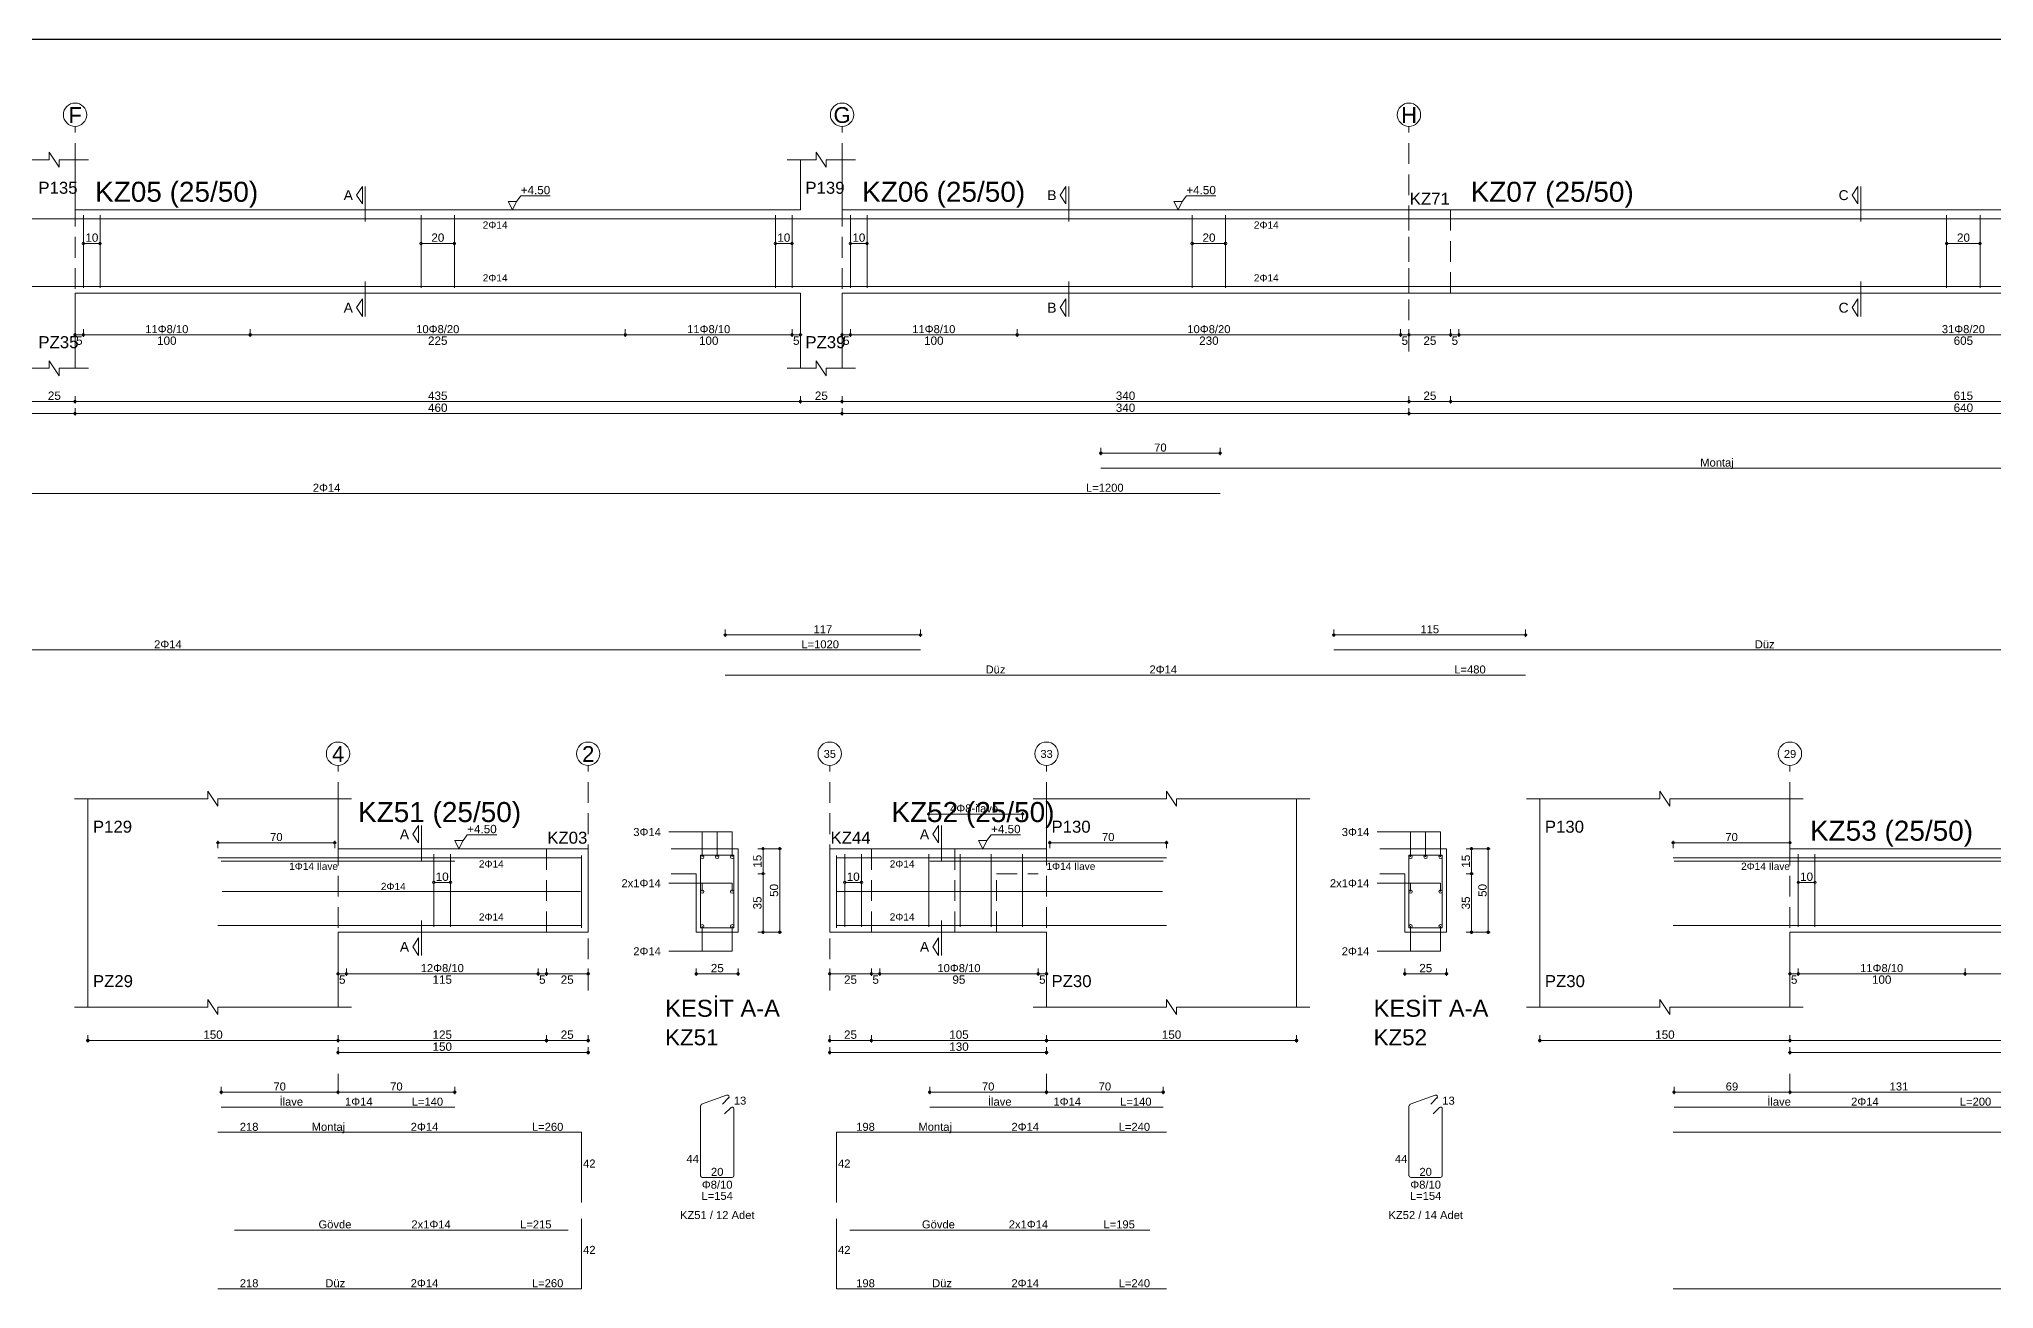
# Model space of a CAD drawing. Header units: millimetres. Extents: x 2232 to 85269, y -3593 to 5869.
# Drawn here: x 22114 to 23873, y -218 to 907 of the extents above; entities that cross this region are included whole.
import ezdxf

# ---------------------------------------------------------------- set-up
doc = ezdxf.new("R2010")
doc.units = ezdxf.units.MM
for name, pattern in [('DASHDOT2', [12.7, 6.35, -3.175, 0, -3.175]), ('DASHED4', [18.75, 12.5, -6.25]), ('HIDDEN2', [18.75, 12.5, -6.25])]:
    doc.linetypes.add(name, pattern=pattern)
doc.layers.add('aks', color=251, linetype='DASHDOT2', lineweight=35)
for name, color, linetype in [('Donatı Topl. Uzun. Yazısı', 7, 'Continuous'), ('Donatı Uz. Yazısı', 7, 'Continuous'), ('Donatı Yazısı', 7, 'Continuous'), ('Donatı Çizgisi', 7, 'Continuous'), ('Kiriş', 7, 'Continuous'), ('Standart', 7, 'Continuous'), ('Ölçülendirme', 7, 'Continuous')]:
    doc.layers.add(name, color=color, linetype=linetype)
doc.styles.add('arial_1_18', font='arial.ttf', dxfattribs={"height": 0.2})

# ---------------------------------------------------------------- blocks, each defined once
blk = doc.blocks.new('IDE212Entity7278')
at = {"layer": 'aks', "color": 30, "linetype": 'DASHED4', "lineweight": 5}
for points in [[(2321.9, 2031.9), (2321.9, 2166.9)], [(2781.9, 2031.9), (2781.9, 2166.9)], [(3121.9, 2031.9), (3121.9, 2166.9)]]:
    blk.add_lwpolyline(points, dxfattribs=at)
at = {"layer": 'aks', "color": 1, "linetype": 'Continuous', "lineweight": 5}
for centre in [(2321.9, 2173.9), (2781.9, 2173.9), (3121.9, 2173.9)]:
    blk.add_circle(centre, 7, dxfattribs=at)
at = {"layer": 'Donatı Çizgisi', "color": 5, "linetype": 'Continuous', "lineweight": 5}
for points in [[(1850.9, 2111.5), (4577.9, 2111.5)], [(2326.9, 2070.1), (2326.9, 2113.7)], [(2336.9, 2070.1), (2336.9, 2113.7)], [(2529.4, 2070.1), (2529.4, 2113.7)], [(2549.4, 2070.1), (2549.4, 2113.7)], [(2741.9, 2070.1), (2741.9, 2113.7)], [(2751.9, 2070.1), (2751.9, 2113.7)], [(2786.9, 2070.1), (2786.9, 2113.7)], [(2796.9, 2070.1), (2796.9, 2113.7)], [(2991.9, 2070.1), (2991.9, 2113.7)], [(3011.9, 2070.1), (3011.9, 2113.7)], [(3444.4, 2070.1), (3444.4, 2113.7)], [(3464.4, 2070.1), (3464.4, 2113.7)], [(1850.9, 2070.9), (4577.9, 2070.9)], [(2937.1, 1961.9), (4021.8, 1961.9)], [(1850.9, 1946.8), (3008.6, 1946.8)], [(1850.9, 1852.9), (2828.9, 1852.9)], [(3076.9, 1852.9), (3831.9, 1852.9)], [(2711.9, 1837.8), (3191.9, 1837.8)]]:
    blk.add_lwpolyline(points, dxfattribs=at)
at = {"layer": 'Kiriş', "color": 1, "linetype": 'Continuous', "lineweight": 5}
for points in [[(2288.9, 2146.9), (2306.4, 2146.9)], [(2306.4, 2146.9), (2306.4, 2151.4)], [(2312.4, 2142.4), (2306.4, 2151.4)], [(2312.4, 2146.9), (2329.9, 2146.9)], [(2312.4, 2142.4), (2312.4, 2146.9)], [(2321.9, 2116.9), (2321.9, 2146.9)], [(2748.9, 2146.9), (2766.4, 2146.9)], [(2756.9, 2116.9), (2756.9, 2146.9)], [(2766.4, 2146.9), (2766.4, 2151.4)], [(2772.4, 2142.4), (2766.4, 2151.4)], [(2772.4, 2146.9), (2789.9, 2146.9)], [(2772.4, 2142.4), (2772.4, 2146.9)], [(2781.9, 2116.9), (2781.9, 2146.9)], [(2321.9, 2116.9), (2756.9, 2116.9)], [(2781.9, 2116.9), (4581.9, 2116.9)], [(2321.9, 2066.9), (2756.9, 2066.9)], [(2321.9, 2021.9), (2321.9, 2066.9)], [(2756.9, 2021.9), (2756.9, 2066.9)], [(2781.9, 2066.9), (4581.9, 2066.9)], [(2781.9, 2021.9), (2781.9, 2066.9)], [(2288.9, 2021.9), (2306.4, 2021.9)], [(2312.4, 2017.4), (2306.4, 2026.4)], [(2306.4, 2021.9), (2306.4, 2026.4)], [(2312.4, 2021.9), (2329.9, 2021.9)], [(2312.4, 2017.4), (2312.4, 2021.9)], [(2748.9, 2021.9), (2766.4, 2021.9)], [(2772.4, 2017.4), (2766.4, 2026.4)], [(2766.4, 2021.9), (2766.4, 2026.4)], [(2772.4, 2021.9), (2789.9, 2021.9)], [(2772.4, 2017.4), (2772.4, 2021.9)]]:
    blk.add_lwpolyline(points, dxfattribs=at)
at = {"layer": 'Kiriş', "color": 1, "linetype": 'DASHED4', "lineweight": 5}
for points in [[(3121.9, 2066.9), (3121.9, 2116.9)], [(3146.9, 2066.9), (3146.9, 2116.9)]]:
    blk.add_lwpolyline(points, dxfattribs=at)
at = {"layer": 'Ölçülendirme', "color": 1, "linetype": 'Continuous', "lineweight": 5}
for points in [[(2490.7, 2125.7), (2494.2, 2130.9)], [(2494.2, 2120.4), (2490.7, 2125.7)], [(2494.2, 2120.4), (2494.2, 2130.9)], [(2495.9, 2109.9), (2495.9, 2130.9)], [(2586.7, 2121.9), (2589.2, 2125.2)], [(2589.2, 2125.2), (2606.9, 2125.2)], [(2912.7, 2125.7), (2916.2, 2130.9)], [(2916.2, 2120.4), (2912.7, 2125.7)], [(2916.2, 2120.4), (2916.2, 2130.9)], [(2917.9, 2109.9), (2917.9, 2130.9)], [(2985.9, 2121.9), (2988.4, 2125.2)], [(2988.4, 2125.2), (3006.1, 2125.2)], [(3387.7, 2125.7), (3391.2, 2130.9)], [(3391.2, 2120.4), (3387.7, 2125.7)], [(3391.2, 2120.4), (3391.2, 2130.9)], [(3392.9, 2109.9), (3392.9, 2130.9)], [(2584.2, 2116.9), (2581.7, 2121.9)], [(2581.7, 2121.9), (2586.7, 2121.9)], [(2586.7, 2121.9), (2584.2, 2116.9)], [(2584.2, 2116.9), (2584.2, 2116.9)], [(2983.4, 2116.9), (2980.9, 2121.9)], [(2980.9, 2121.9), (2985.9, 2121.9)], [(2985.9, 2121.9), (2983.4, 2116.9)], [(2983.4, 2116.9), (2983.4, 2116.9)], [(2326.9, 2096.7), (2336.9, 2096.7)], [(2529.4, 2096.7), (2549.4, 2096.7)], [(2741.9, 2096.7), (2751.9, 2096.7)], [(2786.9, 2096.7), (2796.9, 2096.7)], [(2991.9, 2096.7), (3011.9, 2096.7)], [(3444.4, 2096.7), (3464.4, 2096.7)], [(2495.9, 2052.9), (2495.9, 2073.9)], [(2917.9, 2052.9), (2917.9, 2073.9)], [(3392.9, 2052.9), (3392.9, 2073.9)], [(2490.7, 2058.2), (2494.2, 2063.4)], [(2494.2, 2052.9), (2490.7, 2058.2)], [(2494.2, 2052.9), (2494.2, 2063.4)], [(2912.7, 2058.2), (2916.2, 2063.4)], [(2916.2, 2052.9), (2912.7, 2058.2)], [(2916.2, 2052.9), (2916.2, 2063.4)], [(3387.7, 2058.2), (3391.2, 2063.4)], [(3391.2, 2052.9), (3387.7, 2058.2)], [(3391.2, 2052.9), (3391.2, 2063.4)], [(2320.9, 2041.9), (2757.9, 2041.9)], [(2321.9, 2040.7), (2321.9, 2045.2)], [(2326.9, 2040.7), (2326.9, 2045.2)], [(2426.9, 2040.7), (2426.9, 2045.2)], [(2651.9, 2040.7), (2651.9, 2045.2)], [(2751.9, 2040.7), (2751.9, 2045.2)], [(2756.9, 2040.7), (2756.9, 2045.2)], [(2780.9, 2041.9), (4582.9, 2041.9)], [(2781.9, 2040.7), (2781.9, 2045.2)], [(2786.9, 2040.7), (2786.9, 2045.2)], [(2886.9, 2040.7), (2886.9, 2045.2)], [(3116.9, 2040.7), (3116.9, 2045.2)], [(3121.9, 2040.7), (3121.9, 2045.2)], [(3146.9, 2040.7), (3146.9, 2045.2)], [(3151.9, 2040.7), (3151.9, 2045.2)], [(2321.9, 2000.7), (2321.9, 2005.2)], [(2756.9, 2000.7), (2756.9, 2005.2)], [(2781.9, 2000.7), (2781.9, 2005.2)], [(3121.9, 2000.7), (3121.9, 2005.2)], [(3146.9, 2000.7), (3146.9, 2005.2)], [(1845.9, 2001.9), (4582.9, 2001.9)], [(1845.9, 1994.7), (4582.9, 1994.7)], [(2321.9, 1993.5), (2321.9, 1998)], [(2781.9, 1993.5), (2781.9, 1998)], [(3121.9, 1993.5), (3121.9, 1998)], [(2936.1, 1970.9), (3009.6, 1970.9)], [(2937.1, 1969.7), (2937.1, 1974.2)], [(3008.6, 1969.7), (3008.6, 1974.2)], [(2711.9, 1860.7), (2711.9, 1865.2)], [(2828.9, 1860.7), (2828.9, 1865.2)], [(3076.9, 1860.7), (3076.9, 1865.2)], [(3191.9, 1860.7), (3191.9, 1865.2)], [(2710.9, 1861.9), (2829.9, 1861.9)], [(3075.9, 1861.9), (3192.9, 1861.9)]]:
    blk.add_lwpolyline(points, dxfattribs=at)
for centre in [(2326.9, 2096.7), (2336.9, 2096.7), (2529.4, 2096.7), (2549.4, 2096.7), (2741.9, 2096.7), (2751.9, 2096.7), (2786.9, 2096.7), (2796.9, 2096.7), (2991.9, 2096.7), (3011.9, 2096.7), (3444.4, 2096.7), (3464.4, 2096.7), (2321.9, 2041.9), (2326.9, 2041.9), (2326.9, 2041.9), (2426.9, 2041.9), (2426.9, 2041.9), (2651.9, 2041.9), (2651.9, 2041.9), (2751.9, 2041.9), (2751.9, 2041.9), (2756.9, 2041.9), (2781.9, 2041.9), (2786.9, 2041.9), (2786.9, 2041.9), (2886.9, 2041.9), (2886.9, 2041.9), (3116.9, 2041.9), (3116.9, 2041.9), (3121.9, 2041.9), (3121.9, 2041.9), (3146.9, 2041.9), (3146.9, 2041.9), (3151.9, 2041.9), (3151.9, 2041.9), (2321.9, 2001.9), (2321.9, 2001.9), (2321.9, 1994.7), (2321.9, 1994.7), (2756.9, 2001.9), (2756.9, 2001.9), (2781.9, 2001.9), (2781.9, 2001.9), (2781.9, 1994.7), (2781.9, 1994.7), (3121.9, 2001.9), (3121.9, 2001.9), (3121.9, 1994.7), (3121.9, 1994.7), (3146.9, 2001.9), (3146.9, 2001.9), (2937.1, 1970.9), (3008.6, 1970.9), (2711.9, 1861.9), (2828.9, 1861.9), (3076.9, 1861.9), (3191.9, 1861.9)]:
    blk.add_circle(centre, 0.75, dxfattribs=at)
at = {"layer": 'aks', "color": 1, "linetype": 'Continuous', "lineweight": 5, "style": 'arial_1_18'}
for s, p in [('F', (2317.9, 2169)), ('G', (2776.8, 2169)), ('H', (3117.2, 2169))]:
    blk.add_text(s, height=9.45, dxfattribs=at).set_placement(p)
at = {"layer": 'Donatı Topl. Uzun. Yazısı', "color": 1, "linetype": 'Continuous', "lineweight": 5, "style": 'arial_1_18'}
for s, p in [('L=1200', (2928.2, 1947.8)), ('L=1020', (2757.5, 1853.9)), ('L=480', (3149.1, 1838.8))]:
    blk.add_text(s, height=4.8, dxfattribs=at).set_placement(p)
at = {"layer": 'Donatı Yazısı', "color": 5, "linetype": 'Continuous', "lineweight": 5, "style": 'arial_1_18'}
for p in [(2566.4, 2105.6), (3028.9, 2105.6), (2566.4, 2073.9), (3028.9, 2073.9)]:
    blk.add_text('2Φ14', height=4.32, rotation=360, dxfattribs=at).set_placement(p)
at = {"layer": 'Donatı Yazısı', "color": 1, "linetype": 'Continuous', "lineweight": 5, "style": 'arial_1_18'}
for s, p in [('Montaj', (3296.6, 1962.9)), ('Düz', (3329.3, 1853.9)), ('Düz', (2868, 1838.8))]:
    blk.add_text(s, height=4.8, dxfattribs=at).set_placement(p)
at = {"layer": 'Donatı Yazısı', "color": 5, "linetype": 'Continuous', "lineweight": 5, "style": 'arial_1_18'}
for p in [(2464.5, 1947.8), (2369.3, 1853.9), (2966.3, 1838.8)]:
    blk.add_text('2Φ14', height=4.8, dxfattribs=at).set_placement(p)
at = {"layer": 'Kiriş', "color": 1, "linetype": 'Continuous', "lineweight": 5, "style": 'arial_1_18'}
for s, height, p in [('P135', 7.2, (2299.9, 2126.5)), ('KZ05 (25/50)', 12, (2333.9, 2121.7)), ('P139', 7.2, (2759.9, 2126.5)), ('KZ06 (25/50)', 12, (2793.9, 2121.7)), ('KZ07 (25/50)', 12, (3158.9, 2121.7)), ('KZ71', 7.2, (3122.4, 2119.9)), ('PZ35', 7.2, (2299.9, 2033.9)), ('PZ39', 7.2, (2759.9, 2033.9))]:
    blk.add_text(s, height=height, dxfattribs=at).set_placement(p)
at = {"layer": 'Ölçülendirme', "color": 1, "linetype": 'Continuous', "lineweight": 5, "style": 'arial_1_18'}
for s, height, p in [('A', 5.95, (2483, 2122.7)), ('+4.50', 5, (2589.2, 2126.2)), ('B', 5.95, (2905, 2122.7)), ('+4.50', 5, (2988.4, 2126.2)), ('C', 5.95, (3379.6, 2122.7)), ('A', 5.95, (2483, 2055.2)), ('B', 5.95, (2905, 2055.2)), ('C', 5.95, (3379.6, 2055.2)), ('5', 5, (2322.5, 2035.9)), ('100', 5, (2371.1, 2035.9)), ('225', 5, (2533.6, 2035.9)), ('100', 5, (2696.1, 2035.9)), ('5', 5, (2752.5, 2035.9)), ('5', 5, (2782.5, 2035.9)), ('100', 5, (2831.1, 2035.9)), ('230', 5, (2996.1, 2035.9)), ('5', 5, (3117.5, 2035.9)), ('25', 5, (3130.6, 2035.9)), ('5', 5, (3147.5, 2035.9)), ('605', 5, (3448.6, 2035.9)), ('25', 5, (2305.6, 2002.9)), ('435', 5, (2533.6, 2002.9)), ('25', 5, (2765.6, 2002.9)), ('340', 5, (2946.1, 2002.9)), ('25', 5, (3130.6, 2002.9)), ('615', 5, (3448.6, 2002.9)), ('460', 5, (2533.6, 1995.7)), ('340', 5, (2946.1, 1995.7)), ('640', 5, (3448.6, 1995.7))]:
    blk.add_text(s, height=height, dxfattribs=at).set_placement(p)
for s, p in [('10', (2328.1, 2097.7)), ('20', (2535.6, 2097.7)), ('10', (2743.1, 2097.7)), ('10', (2788.1, 2097.7)), ('20', (2998.1, 2097.7)), ('20', (3450.6, 2097.7))]:
    blk.add_text(s, height=5, rotation=360, dxfattribs=at).set_placement(p)
at = {"layer": 'Ölçülendirme', "color": 5, "linetype": 'Continuous', "lineweight": 5, "style": 'arial_1_18'}
for s, p in [('11Φ8/10', (2364, 2042.9)), ('10Φ8/20', (2526.5, 2042.9)), ('11Φ8/10', (2689, 2042.9)), ('11Φ8/10', (2824, 2042.9)), ('10Φ8/20', (2989, 2042.9)), ('31Φ8/20', (3441.5, 2042.9)), ('70', (2969.1, 1971.9)), ('117', (2764.8, 1862.9)), ('115', (3128.8, 1862.9))]:
    blk.add_text(s, height=4.8, dxfattribs=at).set_placement(p)
blk = doc.blocks.new('IDE212Entity7303')
at = {"layer": 'aks', "color": 30, "linetype": 'DASHED4', "lineweight": 5}
for points in [[(2479.6, 1648.7), (2479.6, 1783.7)], [(2629.6, 1648.7), (2629.6, 1783.7)], [(2479.6, 1587.7), (2479.6, 1598.7)]]:
    blk.add_lwpolyline(points, dxfattribs=at)
at = {"layer": 'aks', "color": 1, "linetype": 'Continuous', "lineweight": 5}
for centre in [(2479.6, 1790.7), (2629.6, 1790.7)]:
    blk.add_circle(centre, 7, dxfattribs=at)
at = {"layer": 'Donatı Çizgisi', "color": 5, "linetype": 'Continuous', "lineweight": 5}
for points in [[(2407.6, 1728.3), (2625.6, 1728.3)], [(2409.6, 1726.3), (2549.6, 1726.3)], [(2537.1, 1686.9), (2537.1, 1730.5)], [(2547.1, 1686.9), (2547.1, 1730.5)], [(2625.6, 1686.3), (2625.6, 1729.7)], [(2697, 1686.2), (2697, 1729.8)], [(2697, 1729.8), (2717, 1729.8)], [(2717, 1686.2), (2717, 1729.8)], [(2410.1, 1708), (2625.1, 1708)], [(2407.6, 1687.6), (2625.6, 1687.6)], [(2697, 1686.2), (2717, 1686.2)], [(2697.7, 1580.4), (2712.7, 1585.9)], [(2710.2, 1580.5), (2713.8, 1584.2)], [(2409.6, 1578.7), (2549.6, 1578.7)], [(2697, 1537.6), (2697, 1579.4)], [(2711.5, 1574.6), (2715.3, 1578.4)], [(2717, 1537.6), (2717, 1577.7)], [(2407.6, 1563.6), (2625.6, 1563.6)], [(2625.6, 1521.5), (2625.6, 1563.6)], [(2698.1, 1536.6), (2716, 1536.6)], [(2417.6, 1505), (2617.6, 1505)], [(2625.6, 1469.7), (2625.6, 1511.7)], [(2407.6, 1469.7), (2625.6, 1469.7)]]:
    blk.add_lwpolyline(points, dxfattribs=at)
for centre in [(2698, 1728.8), (2707, 1728.8), (2716, 1728.8), (2698, 1708), (2716, 1708), (2698, 1687.2), (2716, 1687.2)]:
    blk.add_circle(centre, 1, dxfattribs=at)
for centre, start, end in [((2713.1, 1584.9), 315, 110), ((2698.1, 1579.4), 110, 180), ((2716, 1577.7), 0, 135), ((2698.1, 1537.6), 180, 270), ((2716, 1537.6), 270, 0)]:
    blk.add_arc(centre, 1.02, start, end, dxfattribs=at)
at = {"layer": 'Kiriş', "color": 1, "linetype": 'Continuous', "lineweight": 5}
for points in [[(2321.6, 1763.7), (2401.6, 1763.7)], [(2329.6, 1638.7), (2329.6, 1763.7)], [(2401.6, 1763.7), (2401.6, 1768.2)], [(2407.6, 1759.2), (2401.6, 1768.2)], [(2407.6, 1759.2), (2407.6, 1763.7)], [(2407.6, 1763.7), (2487.6, 1763.7)], [(2479.6, 1733.7), (2479.6, 1763.7)], [(2479.6, 1733.7), (2629.6, 1733.7)], [(2629.6, 1683.6), (2629.6, 1733.7)], [(2679.5, 1733.7), (2719.5, 1733.7)], [(2719.5, 1683.6), (2719.5, 1733.7)], [(2679.5, 1718.7), (2694.5, 1718.7)], [(2694.5, 1683.6), (2694.5, 1718.7)], [(2479.6, 1683.6), (2629.6, 1683.6)], [(2479.6, 1638.7), (2479.6, 1683.6)], [(2694.5, 1683.6), (2719.5, 1683.6)], [(2407.6, 1634.2), (2401.6, 1643.2)], [(2401.6, 1638.7), (2401.6, 1643.2)], [(2321.6, 1638.7), (2401.6, 1638.7)], [(2407.6, 1638.7), (2487.6, 1638.7)], [(2407.6, 1634.2), (2407.6, 1638.7)]]:
    blk.add_lwpolyline(points, dxfattribs=at)
at = {"layer": 'Kiriş', "color": 1, "linetype": 'DASHED4', "lineweight": 5}
for points in [[(2604.6, 1683.6), (2604.6, 1733.7)], [(2629.6, 1683.6), (2629.6, 1733.7)]]:
    blk.add_lwpolyline(points, dxfattribs=at)
at = {"layer": 'Ölçülendirme', "color": 1, "linetype": 'Continuous', "lineweight": 5}
for points in [[(2524.4, 1742.4), (2527.9, 1747.7)], [(2527.9, 1737.2), (2527.9, 1747.7)], [(2529.6, 1726.7), (2529.6, 1747.7)], [(2406.6, 1737.3), (2478.6, 1737.3)], [(2407.6, 1734), (2407.6, 1738.5)], [(2477.6, 1734), (2477.6, 1738.5)], [(2527.9, 1737.2), (2524.4, 1742.4)], [(2552.1, 1733.7), (2549.6, 1738.7)], [(2549.6, 1738.7), (2554.6, 1738.7)], [(2554.6, 1738.7), (2552.1, 1733.7)], [(2554.6, 1738.7), (2557.1, 1742)], [(2557.1, 1742), (2574.8, 1742)], [(2678, 1743.8), (2716, 1743.8)], [(2698, 1728.8), (2698, 1743.8)], [(2707, 1728.8), (2707, 1743.8)], [(2716, 1728.8), (2716, 1743.8)], [(2552.1, 1733.7), (2552.1, 1733.7)], [(2731.3, 1733.7), (2745.8, 1733.7)], [(2734.5, 1682.7), (2734.5, 1734.7)], [(2744.5, 1682.7), (2744.5, 1734.7)], [(2537.1, 1713.5), (2547.1, 1713.5)], [(2678, 1713), (2716, 1713)], [(2698, 1708), (2698, 1713)], [(2716, 1708), (2716, 1713)], [(2731.3, 1718.7), (2735.8, 1718.7)], [(2529.6, 1669.7), (2529.6, 1690.7)], [(2524.4, 1674.9), (2527.9, 1680.2)], [(2527.9, 1669.7), (2527.9, 1680.2)], [(2698, 1672.2), (2698, 1687.2)], [(2716, 1672.2), (2716, 1687.2)], [(2731.3, 1683.6), (2745.8, 1683.6)], [(2527.9, 1669.7), (2524.4, 1674.9)], [(2678, 1672.2), (2716, 1672.2)], [(2478.6, 1658.7), (2630.6, 1658.7)], [(2479.6, 1657.4), (2479.6, 1661.9)], [(2484.6, 1657.4), (2484.6, 1661.9)], [(2599.6, 1657.4), (2599.6, 1661.9)], [(2604.6, 1657.4), (2604.6, 1661.9)], [(2629.6, 1657.4), (2629.6, 1661.9)], [(2693.5, 1658.7), (2720.5, 1658.7)], [(2694.5, 1657.4), (2694.5, 1661.9)], [(2719.5, 1657.4), (2719.5, 1661.9)], [(2328.6, 1618.7), (2630.6, 1618.7)], [(2329.6, 1617.4), (2329.6, 1621.9)], [(2479.6, 1617.4), (2479.6, 1621.9)], [(2604.6, 1617.4), (2604.6, 1621.9)], [(2629.6, 1617.4), (2629.6, 1621.9)], [(2478.6, 1611.5), (2630.6, 1611.5)], [(2479.6, 1610.2), (2479.6, 1614.7)], [(2629.6, 1610.2), (2629.6, 1614.7)], [(2408.6, 1587.7), (2480.6, 1587.7)], [(2409.6, 1586.4), (2409.6, 1590.9)], [(2478.6, 1587.7), (2550.6, 1587.7)], [(2479.6, 1586.4), (2479.6, 1590.9)], [(2479.6, 1586.4), (2479.6, 1590.9)], [(2549.6, 1586.4), (2549.6, 1590.9)]]:
    blk.add_lwpolyline(points, dxfattribs=at)
for centre in [(2407.6, 1737.3), (2477.6, 1737.3), (2734.5, 1733.7), (2744.5, 1733.7), (2537.1, 1713.5), (2547.1, 1713.5), (2734.5, 1718.7), (2734.5, 1683.6), (2744.5, 1683.6), (2479.6, 1658.7), (2484.6, 1658.7), (2484.6, 1658.7), (2599.6, 1658.7), (2599.6, 1658.7), (2604.6, 1658.7), (2604.6, 1658.7), (2629.6, 1658.7), (2694.5, 1658.7), (2719.5, 1658.7), (2329.6, 1618.7), (2479.6, 1618.7), (2479.6, 1618.7), (2604.6, 1618.7), (2604.6, 1618.7), (2629.6, 1618.7), (2479.6, 1611.5), (2629.6, 1611.5), (2409.6, 1587.7), (2479.6, 1587.7), (2479.6, 1587.7), (2549.6, 1587.7)]:
    blk.add_circle(centre, 0.75, dxfattribs=at)
at = {"layer": 'aks', "color": 1, "linetype": 'Continuous', "lineweight": 5, "style": 'arial_1_18'}
for s, p in [('4', (2476, 1785.8)), ('2', (2626, 1785.8))]:
    blk.add_text(s, height=9.45, dxfattribs=at).set_placement(p)
at = {"layer": 'Donatı Topl. Uzun. Yazısı', "color": 1, "linetype": 'Continuous', "lineweight": 5, "style": 'arial_1_18'}
for s, p in [('L=140', (2523.8, 1579.6)), ('L=260', (2595.9, 1564.5)), ('L=154', (2697.6, 1523.1)), ('L=215', (2588.8, 1506)), ('L=260', (2595.9, 1470.7))]:
    blk.add_text(s, height=4.8, dxfattribs=at).set_placement(p)
at = {"layer": 'Donatı Uz. Yazısı', "color": 1, "linetype": 'Continuous', "lineweight": 5, "style": 'arial_1_18'}
for s, p in [('13', (2717, 1580.2)), ('218', (2420.7, 1564.5)), ('44', (2688.6, 1545.3)), ('42', (2626.6, 1542.5)), ('20', (2703.3, 1537.5)), ('42', (2626.6, 1490.7)), ('218', (2420.7, 1470.7))]:
    blk.add_text(s, height=4.8, dxfattribs=at).set_placement(p)
at = {"layer": 'Donatı Yazısı', "color": 5, "linetype": 'Continuous', "lineweight": 5, "style": 'arial_1_18'}
for s, height, p in [('3Φ14', 4.8, (2656.7, 1741.3)), ('1Φ14 İlave', 4.32, (2450.3, 1721)), ('2x1Φ14', 4.8, (2649.6, 1710.6)), ('2Φ14', 4.8, (2656.7, 1669.8)), ('1Φ14', 4.8, (2483.8, 1579.6)), ('2Φ14', 4.8, (2523.2, 1564.5)), ('Φ8/10', 4.8, (2697.8, 1529.8)), ('KZ51 / 12 Adet', 4.8, (2684.7, 1511.6)), ('2x1Φ14', 4.8, (2523.6, 1506)), ('2Φ14', 4.8, (2523.2, 1470.7))]:
    blk.add_text(s, height=height, dxfattribs=at).set_placement(p)
for p in [(2564.1, 1722.4), (2505.3, 1708.9), (2564.1, 1690.6)]:
    blk.add_text('2Φ14', height=4.32, rotation=360, dxfattribs=at).set_placement(p)
at = {"layer": 'Donatı Yazısı', "color": 1, "linetype": 'Continuous', "lineweight": 5, "style": 'arial_1_18'}
for s, p in [('İlave', (2444.5, 1579.6)), ('Montaj', (2463.8, 1564.5)), ('Gövde', (2467.9, 1506)), ('Düz', (2472, 1470.7))]:
    blk.add_text(s, height=4.8, dxfattribs=at).set_placement(p)
at = {"layer": 'Kiriş', "color": 1, "linetype": 'Continuous', "lineweight": 5, "style": 'arial_1_18'}
for s, height, p in [('KZ51 (25/50)', 12, (2491.6, 1749.7)), ('P129', 7.2, (2332.6, 1743.3)), ('KZ03', 7.2, (2605.1, 1736.7)), ('PZ29', 7.2, (2332.6, 1650.7)), ('KESİT A-A', 10.2, (2675.8, 1632.9)), ('KZ51', 9.6, (2675.8, 1615.8))]:
    blk.add_text(s, height=height, dxfattribs=at).set_placement(p)
at = {"layer": 'Ölçülendirme', "color": 1, "linetype": 'Continuous', "lineweight": 5, "style": 'arial_1_18'}
for s, height, p in [('+4.50', 5, (2557.1, 1743)), ('70', 4.8, (2438.9, 1738.3)), ('A', 5.95, (2516.7, 1739.4)), ('A', 5.95, (2516.7, 1671.9)), ('5', 5, (2480.2, 1652.7)), ('115', 5, (2536.3, 1652.7)), ('5', 5, (2600.2, 1652.7)), ('25', 5, (2613.2, 1652.7)), ('25', 5, (2703.2, 1659.6)), ('150', 5, (2398.8, 1619.7)), ('125', 5, (2536.3, 1619.7)), ('25', 5, (2613.2, 1619.7)), ('150', 5, (2536.3, 1612.5))]:
    blk.add_text(s, height=height, dxfattribs=at).set_placement(p)
for s, rotation, p in [('15', 90, (2733.6, 1722.3)), ('10', 360, (2538.2, 1714.4)), ('50', 90, (2743.6, 1704.8)), ('35', 90, (2733.6, 1697.3))]:
    blk.add_text(s, height=5, rotation=rotation, dxfattribs=at).set_placement(p)
at = {"layer": 'Ölçülendirme', "color": 5, "linetype": 'Continuous', "lineweight": 5, "style": 'arial_1_18'}
for s, p in [('12Φ8/10', (2529.2, 1659.7)), ('70', (2440.9, 1588.7)), ('70', (2510.9, 1588.7))]:
    blk.add_text(s, height=4.8, dxfattribs=at).set_placement(p)
blk = doc.blocks.new('IDE212Entity7304')
at = {"layer": 'aks', "color": 30, "linetype": 'DASHED4', "lineweight": 5}
for points in [[(2774.5, 1648.7), (2774.5, 1783.7)], [(2904.5, 1648.7), (2904.5, 1783.7)], [(2904.5, 1587.7), (2904.5, 1598.7)]]:
    blk.add_lwpolyline(points, dxfattribs=at)
at = {"layer": 'aks', "color": 1, "linetype": 'Continuous', "lineweight": 5}
for centre in [(2774.5, 1790.7), (2904.5, 1790.7)]:
    blk.add_circle(centre, 7, dxfattribs=at)
at = {"layer": 'Donatı Çizgisi', "color": 5, "linetype": 'Continuous', "lineweight": 5}
for points in [[(2778.5, 1686.3), (2778.5, 1729.7)], [(2778.5, 1728.3), (2976.5, 1728.3)], [(2783.6, 1686.9), (2783.6, 1730.5)], [(2793.6, 1686.9), (2793.6, 1730.5)], [(2833.9, 1686.9), (2833.9, 1730.5)], [(2834.5, 1726.3), (2974.5, 1726.3)], [(2852.7, 1686.9), (2852.7, 1730.5)], [(2871.4, 1686.9), (2871.4, 1730.5)], [(2890.2, 1686.9), (2890.2, 1730.5)], [(3121.9, 1686.2), (3121.9, 1729.8)], [(3121.9, 1729.8), (3141.9, 1729.8)], [(3141.9, 1686.2), (3141.9, 1729.8)], [(2779, 1708), (2974, 1708)], [(2778.5, 1687.6), (2976.5, 1687.6)], [(3121.9, 1686.2), (3141.9, 1686.2)], [(3122.6, 1580.4), (3137.6, 1585.9)], [(3135, 1580.5), (3138.7, 1584.2)], [(2834.5, 1578.7), (2974.5, 1578.7)], [(3121.9, 1537.6), (3121.9, 1579.4)], [(3136.4, 1574.6), (3140.2, 1578.4)], [(3141.9, 1537.6), (3141.9, 1577.7)], [(2778.5, 1521.5), (2778.5, 1563.6)], [(2778.5, 1563.6), (2976.5, 1563.6)], [(3123, 1536.6), (3140.9, 1536.6)], [(2778.5, 1469.7), (2778.5, 1511.7)], [(2786.5, 1505), (2966.5, 1505)], [(2778.5, 1469.7), (2976.5, 1469.7)]]:
    blk.add_lwpolyline(points, dxfattribs=at)
for centre in [(3122.9, 1728.8), (3131.9, 1728.8), (3140.9, 1728.8), (3122.9, 1708), (3140.9, 1708), (3122.9, 1687.2), (3140.9, 1687.2)]:
    blk.add_circle(centre, 1, dxfattribs=at)
for centre, start, end in [((3138, 1584.9), 315, 110), ((3123, 1579.4), 110, 180), ((3140.9, 1577.7), 0, 135), ((3123, 1537.6), 180, 270), ((3140.9, 1537.6), 270, 0)]:
    blk.add_arc(centre, 1.02, start, end, dxfattribs=at)
at = {"layer": 'Kiriş', "color": 1, "linetype": 'Continuous', "lineweight": 5}
for points in [[(2896.5, 1763.7), (2976.5, 1763.7)], [(2904.5, 1733.7), (2904.5, 1763.7)], [(2976.5, 1763.7), (2976.5, 1768.2)], [(2982.5, 1759.2), (2976.5, 1768.2)], [(2982.5, 1759.2), (2982.5, 1763.7)], [(2982.5, 1763.7), (3062.5, 1763.7)], [(3054.5, 1638.7), (3054.5, 1763.7)], [(2774.5, 1683.6), (2774.5, 1733.7)], [(2774.5, 1733.7), (2904.5, 1733.7)], [(3104.4, 1733.7), (3144.4, 1733.7)], [(3144.4, 1683.6), (3144.4, 1733.7)], [(3104.4, 1718.7), (3119.4, 1718.7)], [(3119.4, 1683.6), (3119.4, 1718.7)], [(2774.5, 1683.6), (2904.5, 1683.6)], [(2904.5, 1638.7), (2904.5, 1683.6)], [(3119.4, 1683.6), (3144.4, 1683.6)], [(2982.5, 1634.2), (2976.5, 1643.2)], [(2976.5, 1638.7), (2976.5, 1643.2)], [(2896.5, 1638.7), (2976.5, 1638.7)], [(2982.5, 1638.7), (3062.5, 1638.7)], [(2982.5, 1634.2), (2982.5, 1638.7)]]:
    blk.add_lwpolyline(points, dxfattribs=at)
at = {"layer": 'Kiriş', "color": 1, "linetype": 'DASHED4', "lineweight": 5}
for points in [[(2774.5, 1683.6), (2774.5, 1733.7)], [(2799.5, 1683.6), (2799.5, 1733.7)]]:
    blk.add_lwpolyline(points, dxfattribs=at)
at = {"layer": 'Ölçülendirme', "color": 1, "linetype": 'Continuous', "lineweight": 5}
for points in [[(2832.9, 1754.5), (2891.2, 1754.5)], [(2833.9, 1751.2), (2833.9, 1755.7)], [(2836.3, 1742.4), (2839.8, 1747.7)], [(2839.8, 1737.2), (2839.8, 1747.7)], [(2841.5, 1726.7), (2841.5, 1747.7)], [(2890.2, 1751.2), (2890.2, 1755.7)], [(2839.8, 1737.2), (2836.3, 1742.4)], [(2866.3, 1733.7), (2863.8, 1738.7)], [(2863.8, 1738.7), (2868.8, 1738.7)], [(2868.8, 1738.7), (2866.3, 1733.7)], [(2868.8, 1738.7), (2871.3, 1742)], [(2871.3, 1742), (2889, 1742)], [(2905.5, 1737.3), (2977.5, 1737.3)], [(2906.5, 1734), (2906.5, 1738.5)], [(2976.5, 1734), (2976.5, 1738.5)], [(3102.9, 1743.8), (3140.9, 1743.8)], [(3122.9, 1728.8), (3122.9, 1743.8)], [(3131.9, 1728.8), (3131.9, 1743.8)], [(3140.9, 1728.8), (3140.9, 1743.8)], [(2866.3, 1733.7), (2866.3, 1733.7)], [(3156.2, 1733.7), (3170.7, 1733.7)], [(3159.4, 1682.7), (3159.4, 1734.7)], [(3169.4, 1682.7), (3169.4, 1734.7)], [(2783.6, 1713.5), (2793.6, 1713.5)], [(3102.9, 1713), (3140.9, 1713)], [(3122.9, 1708), (3122.9, 1713)], [(3140.9, 1708), (3140.9, 1713)], [(3156.2, 1718.7), (3160.7, 1718.7)], [(2841.5, 1669.7), (2841.5, 1690.7)], [(2836.3, 1674.9), (2839.8, 1680.2)], [(2839.8, 1669.7), (2839.8, 1680.2)], [(3122.9, 1672.2), (3122.9, 1687.2)], [(3140.9, 1672.2), (3140.9, 1687.2)], [(3156.2, 1683.6), (3170.7, 1683.6)], [(2839.8, 1669.7), (2836.3, 1674.9)], [(3102.9, 1672.2), (3140.9, 1672.2)], [(2773.5, 1658.7), (2905.5, 1658.7)], [(2774.5, 1657.4), (2774.5, 1661.9)], [(2799.5, 1657.4), (2799.5, 1661.9)], [(2804.5, 1657.4), (2804.5, 1661.9)], [(2899.5, 1657.4), (2899.5, 1661.9)], [(2904.5, 1657.4), (2904.5, 1661.9)], [(3118.4, 1658.7), (3145.4, 1658.7)], [(3119.4, 1657.4), (3119.4, 1661.9)], [(3144.4, 1657.4), (3144.4, 1661.9)], [(2773.5, 1618.7), (3055.5, 1618.7)], [(2774.5, 1617.4), (2774.5, 1621.9)], [(2799.5, 1617.4), (2799.5, 1621.9)], [(2904.5, 1617.4), (2904.5, 1621.9)], [(3054.5, 1617.4), (3054.5, 1621.9)], [(2773.5, 1611.5), (2905.5, 1611.5)], [(2774.5, 1610.2), (2774.5, 1614.7)], [(2904.5, 1610.2), (2904.5, 1614.7)], [(2833.5, 1587.7), (2905.5, 1587.7)], [(2834.5, 1586.4), (2834.5, 1590.9)], [(2903.5, 1587.7), (2975.5, 1587.7)], [(2904.5, 1586.4), (2904.5, 1590.9)], [(2904.5, 1586.4), (2904.5, 1590.9)], [(2974.5, 1586.4), (2974.5, 1590.9)]]:
    blk.add_lwpolyline(points, dxfattribs=at)
at = {"layer": 'Ölçülendirme', "color": 1, "linetype": 'HIDDEN2', "lineweight": 5}
for points in [[(2849.5, 1733.7), (2899.5, 1733.7)], [(2849.5, 1683.6), (2849.5, 1733.7)], [(2874.5, 1683.6), (2874.5, 1718.7)], [(2874.5, 1718.7), (2899.5, 1718.7)], [(2849.5, 1683.6), (2874.5, 1683.6)]]:
    blk.add_lwpolyline(points, dxfattribs=at)
at = {"layer": 'Ölçülendirme', "color": 1, "linetype": 'Continuous', "lineweight": 5}
for centre in [(2833.9, 1754.5), (2890.2, 1754.5), (2906.5, 1737.3), (2976.5, 1737.3), (3159.4, 1733.7), (3169.4, 1733.7), (2783.6, 1713.5), (2793.6, 1713.5), (3159.4, 1718.7), (3159.4, 1683.6), (3169.4, 1683.6), (2774.5, 1658.7), (2799.5, 1658.7), (2799.5, 1658.7), (2804.5, 1658.7), (2804.5, 1658.7), (2899.5, 1658.7), (2899.5, 1658.7), (2904.5, 1658.7), (3119.4, 1658.7), (3144.4, 1658.7), (2774.5, 1618.7), (2799.5, 1618.7), (2799.5, 1618.7), (2904.5, 1618.7), (2904.5, 1618.7), (3054.5, 1618.7), (2774.5, 1611.5), (2904.5, 1611.5), (2834.5, 1587.7), (2904.5, 1587.7), (2904.5, 1587.7), (2974.5, 1587.7)]:
    blk.add_circle(centre, 0.75, dxfattribs=at)
at = {"layer": 'aks', "color": 1, "linetype": 'Continuous', "lineweight": 5, "style": 'arial_1_18'}
for s, p in [('35', (2770.9, 1788.2)), ('33', (2900.9, 1788.2))]:
    blk.add_text(s, height=4.73, dxfattribs=at).set_placement(p)
at = {"layer": 'Donatı Topl. Uzun. Yazısı', "color": 1, "linetype": 'Continuous', "lineweight": 5, "style": 'arial_1_18'}
for s, p in [('L=140', (2948.7, 1579.6)), ('L=240', (2947.8, 1564.5)), ('L=154', (3122.5, 1523.1)), ('L=195', (2938.7, 1506)), ('L=240', (2947.8, 1470.7))]:
    blk.add_text(s, height=4.8, dxfattribs=at).set_placement(p)
at = {"layer": 'Donatı Uz. Yazısı', "color": 1, "linetype": 'Continuous', "lineweight": 5, "style": 'arial_1_18'}
for s, p in [('13', (3141.9, 1580.2)), ('198', (2790.4, 1564.5)), ('44', (3113.5, 1545.3)), ('42', (2779.5, 1542.5)), ('20', (3128.2, 1537.5)), ('42', (2779.5, 1490.7)), ('198', (2790.4, 1470.7))]:
    blk.add_text(s, height=4.8, dxfattribs=at).set_placement(p)
at = {"layer": 'Donatı Yazısı', "color": 5, "linetype": 'Continuous', "lineweight": 5, "style": 'arial_1_18'}
for s, height, p in [('3Φ14', 4.8, (3081.6, 1741.3)), ('1Φ14 İlave', 4.32, (2904.5, 1721)), ('2x1Φ14', 4.8, (3074.5, 1710.6)), ('2Φ14', 4.8, (3081.6, 1669.8)), ('1Φ14', 4.8, (2908.7, 1579.6)), ('2Φ14', 4.8, (2883.5, 1564.5)), ('Φ8/10', 4.8, (3122.7, 1529.8)), ('KZ52 / 14 Adet', 4.8, (3109.6, 1511.6)), ('2x1Φ14', 4.8, (2881.9, 1506)), ('2Φ14', 4.8, (2883.5, 1470.7))]:
    blk.add_text(s, height=height, dxfattribs=at).set_placement(p)
for p in [(2810.5, 1722.4), (2810.5, 1690.6)]:
    blk.add_text('2Φ14', height=4.32, rotation=360, dxfattribs=at).set_placement(p)
at = {"layer": 'Donatı Yazısı', "color": 1, "linetype": 'Continuous', "lineweight": 5, "style": 'arial_1_18'}
for s, p in [('İlave', (2869.4, 1579.6)), ('Montaj', (2827.7, 1564.5)), ('Gövde', (2829.8, 1506)), ('Düz', (2835.9, 1470.7))]:
    blk.add_text(s, height=4.8, dxfattribs=at).set_placement(p)
at = {"layer": 'Kiriş', "color": 1, "linetype": 'Continuous', "lineweight": 5, "style": 'arial_1_18'}
for s, height, p in [('KZ52 (25/50)', 12, (2811.5, 1749.7)), ('P130', 7.2, (2907.5, 1743.3)), ('KZ44', 7.2, (2775, 1736.7)), ('PZ30', 7.2, (2907.5, 1650.7)), ('KESİT A-A', 10.2, (3100.7, 1632.9)), ('KZ52', 9.6, (3100.7, 1615.8))]:
    blk.add_text(s, height=height, dxfattribs=at).set_placement(p)
at = {"layer": 'Ölçülendirme', "color": 5, "linetype": 'Continuous', "lineweight": 5, "style": 'arial_1_18'}
for s, p in [('4Φ8-ilave.', (2846.7, 1755.5)), ('10Φ8/10', (2839.1, 1659.7)), ('70', (2865.8, 1588.7)), ('70', (2935.8, 1588.7))]:
    blk.add_text(s, height=4.8, dxfattribs=at).set_placement(p)
at = {"layer": 'Ölçülendirme', "color": 1, "linetype": 'Continuous', "lineweight": 5, "style": 'arial_1_18'}
for s, height, p in [('+4.50', 5, (2871.3, 1743)), ('A', 5.95, (2828.6, 1739.4)), ('70', 4.8, (2937.8, 1738.3)), ('A', 5.95, (2828.6, 1671.9)), ('25', 5, (2783.1, 1652.7)), ('5', 5, (2800.1, 1652.7)), ('95', 5, (2848.1, 1652.7)), ('5', 5, (2900.1, 1652.7)), ('25', 5, (3128.1, 1659.6)), ('25', 5, (2783.1, 1619.7)), ('105', 5, (2846.2, 1619.7)), ('150', 5, (2973.7, 1619.7)), ('130', 5, (2846.2, 1612.5))]:
    blk.add_text(s, height=height, dxfattribs=at).set_placement(p)
for s, rotation, p in [('15', 90, (3158.5, 1722.3)), ('10', 360, (2784.7, 1714.4)), ('50', 90, (3168.5, 1704.8)), ('35', 90, (3158.5, 1697.3))]:
    blk.add_text(s, height=5, rotation=rotation, dxfattribs=at).set_placement(p)
blk = doc.blocks.new('IDE212Entity7305')
at = {"layer": 'aks', "color": 30, "linetype": 'DASHED4', "lineweight": 5}
for points in [[(3350.4, 1648.7), (3350.4, 1783.7)], [(3875.4, 1648.7), (3875.4, 1783.7)], [(3350.4, 1587.7), (3350.4, 1598.7)], [(3875.4, 1587.7), (3875.4, 1598.7)]]:
    blk.add_lwpolyline(points, dxfattribs=at)
at = {"layer": 'aks', "color": 1, "linetype": 'Continuous', "lineweight": 5}
for centre in [(3350.4, 1790.7), (3875.4, 1790.7)]:
    blk.add_circle(centre, 7, dxfattribs=at)
at = {"layer": 'Donatı Çizgisi', "color": 5, "linetype": 'Continuous', "lineweight": 5}
for points in [[(3280.4, 1728.3), (3945.4, 1728.3)], [(3280.9, 1726.3), (3481.2, 1726.3)], [(3355.4, 1686.9), (3355.4, 1730.5)], [(3365.4, 1686.9), (3365.4, 1730.5)], [(3602.9, 1686.9), (3602.9, 1730.5)], [(3622.9, 1686.9), (3622.9, 1730.5)], [(3744.7, 1726.3), (3944.9, 1726.3)], [(3860.4, 1686.9), (3860.4, 1730.5)], [(3870.4, 1686.9), (3870.4, 1730.5)], [(4085.8, 1686.2), (4085.8, 1729.8)], [(4085.8, 1729.8), (4105.8, 1729.8)], [(4105.8, 1686.2), (4105.8, 1729.8)], [(3280.4, 1687.6), (3945.4, 1687.6)], [(4085.8, 1686.2), (4105.8, 1686.2)], [(4086.4, 1580.4), (4101.4, 1585.9)], [(4098.9, 1580.5), (4102.5, 1584.2)], [(3280.9, 1578.7), (3481.2, 1578.7)], [(3744.7, 1578.7), (3944.9, 1578.7)], [(4085.8, 1537.6), (4085.8, 1579.4)], [(4100.2, 1574.6), (4104, 1578.4)], [(4105.8, 1537.6), (4105.8, 1577.7)], [(3280.4, 1563.6), (3945.4, 1563.6)], [(4086.8, 1536.6), (4104.7, 1536.6)], [(3280.4, 1469.7), (3945.4, 1469.7)]]:
    blk.add_lwpolyline(points, dxfattribs=at)
for centre in [(4086.8, 1728.8), (4104.8, 1728.8), (4086.8, 1687.2), (4095.8, 1687.2), (4104.8, 1687.2)]:
    blk.add_circle(centre, 1, dxfattribs=at)
for centre, start, end in [((4101.8, 1584.9), 315, 110), ((4086.8, 1579.4), 110, 180), ((4104.7, 1577.7), 0, 135), ((4086.8, 1537.6), 180, 270), ((4104.7, 1537.6), 270, 0)]:
    blk.add_arc(centre, 1.02, start, end, dxfattribs=at)
at = {"layer": 'Kiriş', "color": 1, "linetype": 'Continuous', "lineweight": 5}
for points in [[(3192.4, 1763.7), (3272.4, 1763.7)], [(3200.4, 1638.7), (3200.4, 1763.7)], [(3272.4, 1763.7), (3272.4, 1768.2)], [(3278.4, 1759.2), (3272.4, 1768.2)], [(3278.4, 1759.2), (3278.4, 1763.7)], [(3278.4, 1763.7), (3358.4, 1763.7)], [(3350.4, 1733.7), (3350.4, 1763.7)], [(3867.4, 1763.7), (3947.4, 1763.7)], [(3875.4, 1733.7), (3875.4, 1763.7)], [(3947.4, 1763.7), (3947.4, 1768.2)], [(3953.4, 1759.2), (3947.4, 1768.2)], [(3953.4, 1763.7), (4033.4, 1763.7)], [(3953.4, 1759.2), (3953.4, 1763.7)], [(4025.4, 1638.7), (4025.4, 1763.7)], [(3350.4, 1733.7), (3875.4, 1733.7)], [(4068.3, 1733.7), (4123.3, 1733.7)], [(4068.3, 1718.7), (4083.3, 1718.7)], [(4083.3, 1683.6), (4083.3, 1718.7)], [(4108.3, 1718.7), (4123.3, 1718.7)], [(4108.3, 1683.6), (4108.3, 1718.7)], [(3350.4, 1683.6), (3875.4, 1683.6)], [(3350.4, 1638.7), (3350.4, 1683.6)], [(3875.4, 1638.7), (3875.4, 1683.6)], [(4083.3, 1683.6), (4108.3, 1683.6)], [(3278.4, 1634.2), (3272.4, 1643.2)], [(3272.4, 1638.7), (3272.4, 1643.2)], [(3953.4, 1634.2), (3947.4, 1643.2)], [(3947.4, 1638.7), (3947.4, 1643.2)], [(3192.4, 1638.7), (3272.4, 1638.7)], [(3278.4, 1638.7), (3358.4, 1638.7)], [(3278.4, 1634.2), (3278.4, 1638.7)], [(3867.4, 1638.7), (3947.4, 1638.7)], [(3953.4, 1638.7), (4033.4, 1638.7)], [(3953.4, 1634.2), (3953.4, 1638.7)]]:
    blk.add_lwpolyline(points, dxfattribs=at)
at = {"layer": 'Ölçülendirme', "color": 1, "linetype": 'Continuous', "lineweight": 5}
for points in [[(3555.2, 1742.4), (3558.7, 1747.7)], [(3558.7, 1737.2), (3558.7, 1747.7)], [(3560.4, 1726.7), (3560.4, 1747.7)], [(3279.4, 1737.3), (3351.4, 1737.3)], [(3280.4, 1734), (3280.4, 1738.5)], [(3350.4, 1734), (3350.4, 1738.5)], [(3558.7, 1737.2), (3555.2, 1742.4)], [(3666.7, 1733.7), (3664.2, 1738.7)], [(3664.2, 1738.7), (3669.2, 1738.7)], [(3669.2, 1738.7), (3666.7, 1733.7)], [(3669.2, 1738.7), (3671.7, 1742)], [(3671.7, 1742), (3689.3, 1742)], [(3874.4, 1737.3), (3946.4, 1737.3)], [(3875.4, 1734), (3875.4, 1738.5)], [(3945.4, 1734), (3945.4, 1738.5)], [(4066.8, 1743.8), (4104.8, 1743.8)], [(4086.8, 1728.8), (4086.8, 1743.8)], [(4104.8, 1728.8), (4104.8, 1743.8)], [(3666.7, 1733.7), (3666.7, 1733.7)], [(4135, 1733.7), (4149.5, 1733.7)], [(4138.3, 1682.7), (4138.3, 1734.7)], [(4148.3, 1682.7), (4148.3, 1734.7)], [(3355.4, 1713.5), (3365.4, 1713.5)], [(3602.9, 1713.5), (3622.9, 1713.5)], [(3860.4, 1713.5), (3870.4, 1713.5)], [(4135, 1718.7), (4139.5, 1718.7)], [(3560.4, 1669.7), (3560.4, 1690.7)], [(3555.2, 1674.9), (3558.7, 1680.2)], [(3558.7, 1669.7), (3558.7, 1680.2)], [(4086.8, 1672.2), (4086.8, 1687.2)], [(4095.8, 1672.2), (4095.8, 1687.2)], [(4104.8, 1672.2), (4104.8, 1687.2)], [(4135, 1683.6), (4149.5, 1683.6)], [(3558.7, 1669.7), (3555.2, 1674.9)], [(4066.8, 1672.2), (4104.8, 1672.2)], [(3349.4, 1658.7), (3876.4, 1658.7)], [(3350.4, 1657.4), (3350.4, 1661.9)], [(3355.4, 1657.4), (3355.4, 1661.9)], [(3455.4, 1657.4), (3455.4, 1661.9)], [(3770.4, 1657.4), (3770.4, 1661.9)], [(3870.4, 1657.4), (3870.4, 1661.9)], [(3875.4, 1657.4), (3875.4, 1661.9)], [(4082.3, 1658.7), (4109.3, 1658.7)], [(4083.3, 1657.4), (4083.3, 1661.9)], [(4108.3, 1657.4), (4108.3, 1661.9)], [(3199.4, 1618.7), (4026.4, 1618.7)], [(3200.4, 1617.4), (3200.4, 1621.9)], [(3350.4, 1617.4), (3350.4, 1621.9)], [(3875.4, 1617.4), (3875.4, 1621.9)], [(4025.4, 1617.4), (4025.4, 1621.9)], [(3349.4, 1611.5), (3876.4, 1611.5)], [(3350.4, 1610.2), (3350.4, 1614.7)], [(3875.4, 1610.2), (3875.4, 1614.7)], [(3279.9, 1587.7), (3351.4, 1587.7)], [(3280.9, 1586.4), (3280.9, 1590.9)], [(3349.4, 1587.7), (3482.2, 1587.7)], [(3350.4, 1586.4), (3350.4, 1590.9)], [(3350.4, 1586.4), (3350.4, 1590.9)], [(3481.2, 1586.4), (3481.2, 1590.9)], [(3743.7, 1587.7), (3876.4, 1587.7)], [(3744.7, 1586.4), (3744.7, 1590.9)], [(3874.4, 1587.7), (3945.9, 1587.7)], [(3875.4, 1586.4), (3875.4, 1590.9)], [(3875.4, 1586.4), (3875.4, 1590.9)], [(3944.9, 1586.4), (3944.9, 1590.9)]]:
    blk.add_lwpolyline(points, dxfattribs=at)
for centre in [(3280.4, 1737.3), (3350.4, 1737.3), (3875.4, 1737.3), (3945.4, 1737.3), (4138.3, 1733.7), (4148.3, 1733.7), (3355.4, 1713.5), (3365.4, 1713.5), (3602.9, 1713.5), (3622.9, 1713.5), (3860.4, 1713.5), (3870.4, 1713.5), (4138.3, 1718.7), (4138.3, 1683.6), (4148.3, 1683.6), (3350.4, 1658.7), (3355.4, 1658.7), (3355.4, 1658.7), (3455.4, 1658.7), (3455.4, 1658.7), (3770.4, 1658.7), (3770.4, 1658.7), (3870.4, 1658.7), (3870.4, 1658.7), (3875.4, 1658.7), (4083.3, 1658.7), (4108.3, 1658.7), (3200.4, 1618.7), (3350.4, 1618.7), (3350.4, 1618.7), (3875.4, 1618.7), (3875.4, 1618.7), (4025.4, 1618.7), (3350.4, 1611.5), (3875.4, 1611.5), (3280.9, 1587.7), (3350.4, 1587.7), (3350.4, 1587.7), (3481.2, 1587.7), (3744.7, 1587.7), (3875.4, 1587.7), (3875.4, 1587.7), (3944.9, 1587.7)]:
    blk.add_circle(centre, 0.75, dxfattribs=at)
at = {"layer": 'aks', "color": 1, "linetype": 'Continuous', "lineweight": 5, "style": 'arial_1_18'}
for s, p in [('29', (3346.8, 1788.2)), ('24', (3871.8, 1788.2))]:
    blk.add_text(s, height=4.73, dxfattribs=at).set_placement(p)
at = {"layer": 'Donatı Topl. Uzun. Yazısı', "color": 1, "linetype": 'Continuous', "lineweight": 5, "style": 'arial_1_18'}
for s, p in [('L=200', (3452.3, 1579.6)), ('L=200', (3916.1, 1579.6)), ('L=665', (3893.3, 1564.5)), ('L=154', (4086.3, 1523.1)), ('L=665', (3893.3, 1470.7))]:
    blk.add_text(s, height=4.8, dxfattribs=at).set_placement(p)
at = {"layer": 'Donatı Uz. Yazısı', "color": 1, "linetype": 'Continuous', "lineweight": 5, "style": 'arial_1_18'}
for s, p in [('13', (4105.8, 1580.2)), ('44', (4077.3, 1545.3)), ('20', (4092, 1537.5))]:
    blk.add_text(s, height=4.8, dxfattribs=at).set_placement(p)
at = {"layer": 'Donatı Yazısı', "color": 5, "linetype": 'Continuous', "lineweight": 5, "style": 'arial_1_18'}
for s, height, p in [('2Φ14', 4.8, (4045.4, 1741.3)), ('2Φ14 İlave', 4.32, (3321.1, 1721)), ('3Φ14 İlave', 4.32, (3875.4, 1721)), ('3Φ14', 4.8, (4045.4, 1669.8)), ('2Φ14', 4.8, (3387.1, 1579.6)), ('3Φ14', 4.8, (3850.8, 1579.6)), ('2Φ14', 4.8, (3632.9, 1564.5)), ('Φ8/20/10', 4.8, (4081.9, 1529.8)), ('KZ53 / 37 Adet', 4.8, (4073.4, 1511.6)), ('3Φ14', 4.8, (3632.9, 1470.7))]:
    blk.add_text(s, height=height, dxfattribs=at).set_placement(p)
for s, p in [('2Φ14', (3639.9, 1722.4)), ('3Φ14', (3639.9, 1690.6))]:
    blk.add_text(s, height=4.32, rotation=360, dxfattribs=at).set_placement(p)
at = {"layer": 'Donatı Yazısı', "color": 1, "linetype": 'Continuous', "lineweight": 5, "style": 'arial_1_18'}
for s, p in [('İlave', (3336.8, 1579.6)), ('İlave', (3800.6, 1579.6)), ('Montaj', (3493, 1564.5)), ('Düz', (3501.3, 1470.7))]:
    blk.add_text(s, height=4.8, dxfattribs=at).set_placement(p)
at = {"layer": 'Kiriş', "color": 1, "linetype": 'Continuous', "lineweight": 5, "style": 'arial_1_18'}
for s, height, p in [('P130', 7.2, (3203.4, 1743.3)), ('KZ53 (25/50)', 12, (3362.4, 1738.5)), ('P131', 7.2, (3878.4, 1743.3)), ('PZ30', 7.2, (3203.4, 1650.7)), ('PZ31', 7.2, (3878.4, 1650.7)), ('KESİT A-A', 10.2, (4064.6, 1632.9)), ('KZ53', 9.6, (4064.6, 1615.8))]:
    blk.add_text(s, height=height, dxfattribs=at).set_placement(p)
at = {"layer": 'Ölçülendirme', "color": 1, "linetype": 'Continuous', "lineweight": 5, "style": 'arial_1_18'}
for s, height, p in [('+4.50', 5, (3671.7, 1743)), ('70', 4.8, (3311.7, 1738.3)), ('A', 5.95, (3547.5, 1739.4)), ('70', 4.8, (3906.7, 1738.3)), ('A', 5.95, (3547.5, 1671.9)), ('5', 5, (3351, 1652.7)), ('100', 5, (3399.6, 1652.7)), ('315', 5, (3607.1, 1652.7)), ('100', 5, (3814.6, 1652.7)), ('5', 5, (3871, 1652.7)), ('25', 5, (4091.9, 1659.6)), ('150', 5, (3269.6, 1619.7)), ('525', 5, (3607.1, 1619.7)), ('150', 5, (3944.6, 1619.7)), ('525', 5, (3607.1, 1612.5))]:
    blk.add_text(s, height=height, dxfattribs=at).set_placement(p)
for s, rotation, p in [('15', 90, (4137.3, 1722.3)), ('10', 360, (3356.5, 1714.4)), ('20', 360, (3609, 1714.4)), ('10', 360, (3861.5, 1714.4)), ('50', 90, (4147.3, 1704.8)), ('35', 90, (4137.3, 1697.3))]:
    blk.add_text(s, height=5, rotation=rotation, dxfattribs=at).set_placement(p)
at = {"layer": 'Ölçülendirme', "color": 5, "linetype": 'Continuous', "lineweight": 5, "style": 'arial_1_18'}
for s, p in [('11Φ8/10', (3392.5, 1659.7)), ('15Φ8/20', (3600, 1659.7)), ('11Φ8/10', (3807.5, 1659.7)), ('69', (3311.9, 1588.7)), ('131', (3410.2, 1588.7)), ('131', (3804.5, 1588.7)), ('69', (3906.4, 1588.7))]:
    blk.add_text(s, height=4.8, dxfattribs=at).set_placement(p)

msp = doc.modelspace()

# ---------------------------------------------------------------- linework, layer by layer
msp.add_line((3332.4, 906.6), (85269.2, 906.6))

# ---------------------------------------------------------------- block references
at = {"layer": 'Standart', "xscale": 1.5, "yscale": 1.5, "zscale": 1.5}
for name in ['IDE212Entity7278', 'IDE212Entity7303', 'IDE212Entity7304', 'IDE212Entity7305']:
    msp.add_blockref(name, (18663.7, -2422.3), dxfattribs=at)

doc.saveas('drawing.dxf')
